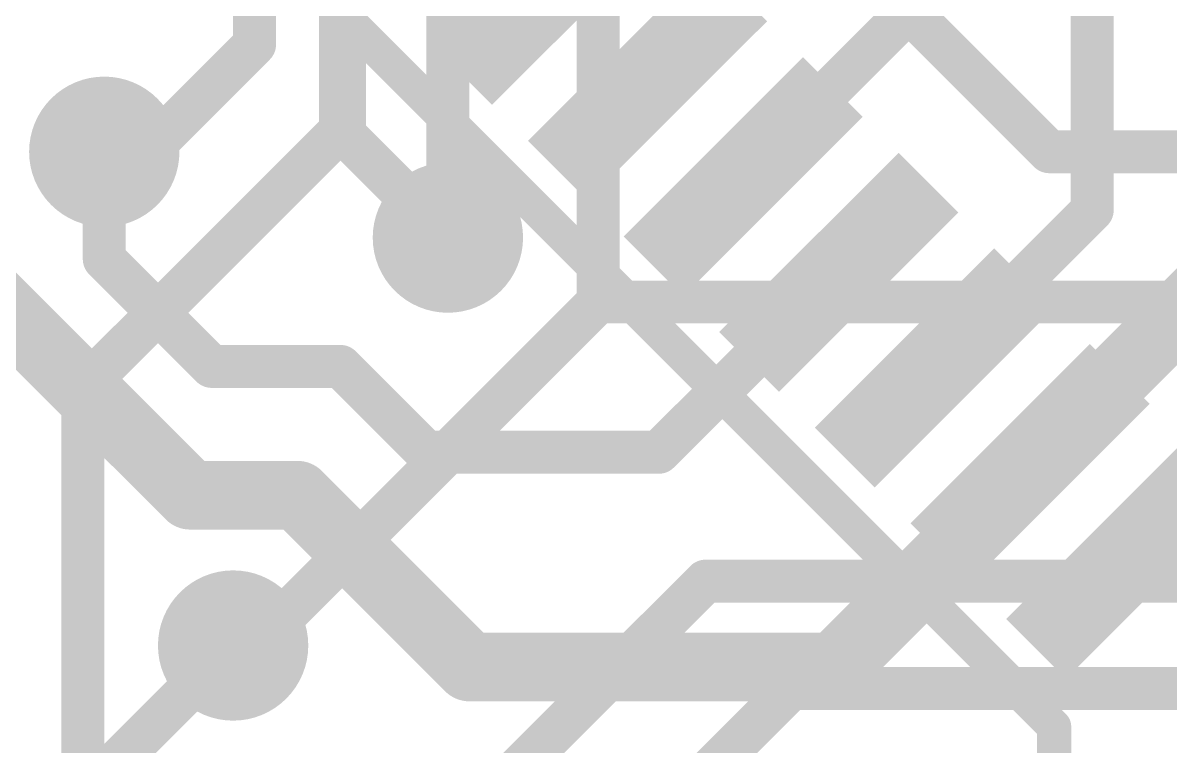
# Model space of a CAD drawing. Extents: x -10.9 to 50.9, y -4.8 to 29.4.
# Drawn here: x 23.27 to 30.05, y 11.72 to 16 of the extents above; entities that cross this region are included whole.
import ezdxf

# ---------------------------------------------------------------- set-up
doc = ezdxf.new("R2010")
doc.units = 0
for name, color, linetype in [('1', 12, 'CONTINUOUS'), ('16', 132, 'CONTINUOUS'), ('18', 110, 'CONTINUOUS'), ('21', 40, 'CONTINUOUS')]:
    doc.layers.add(name, color=color, linetype=linetype)

# ---------------------------------------------------------------- blocks, each defined once
blk = doc.blocks.new('RECT')
blk.add_solid([(-0.5, -0.5), (0.5, -0.5), (-0.5, 0.5), (0.5, 0.5)])
blk = doc.blocks.new('ROUNDV')
at = {"const_width": 0.5}
blk.add_lwpolyline([(0, -0.25, 1), (0, 0.25, 1), (0, -0.25)], format="xyb", dxfattribs=at)

msp = doc.modelspace()

# ---------------------------------------------------------------- linework, layer by layer
at = {"layer": '1'}
for points, const_width in [([(29.591, 14.8939), (29.591, 18.796)], 0.254), ([(25.1693, 16.129), (25.8298, 16.7896)], 0.254), ([(26.9612, 15.6582), (27.94, 16.637)], 0.254), ([(27.5269, 15.0925), (29.083, 16.6486)], 0.254), ([(25.1693, 15.3437), (25.1693, 16.129)], 0.254), ([(25.781, 14.732), (25.1693, 15.3437)], 0.254), ([(23.749, 14.605), (23.749, 15.24)], 0.254), ([(30.8377, 15.0093), (29.224, 13.3955)], 0.4064), ([(29.591, 14.8939), (28.6583, 13.9612)], 0.254), ([(22.86, 14.605), (24.257, 13.208)], 0.4064), ([(24.384, 13.97), (23.749, 14.605)], 0.254), ([(27.0277, 13.462), (28.0926, 14.5268)], 0.254), ([(25.146, 13.97), (24.384, 13.97)], 0.254), ([(25.654, 13.462), (25.146, 13.97)], 0.254), ([(27.0277, 13.462), (25.654, 13.462)], 0.254), ([(29.097, 13.2685), (29.224, 13.3955)], 0.4064), ([(29.097, 13.222), (29.097, 13.2685)], 0.4064), ([(24.257, 13.208), (24.892, 13.208)], 0.4064), ([(24.892, 13.208), (25.908, 12.192)], 0.4064), ([(28.067, 12.192), (29.097, 13.222)], 0.4064), ([(22.987, 10.795), (24.511, 12.319)], 0.254), ([(25.908, 12.192), (28.067, 12.192)], 0.4064)]:
    msp.add_lwpolyline(points, dxfattribs=dict(at, const_width=const_width))
for points, const_width in [([(26.9163, 15.7031, 1), (27.0061, 15.6133)], 0.127), ([(25.2142, 15.3886, 1), (25.1244, 15.2988)], 0.127), ([(25.1058, 15.3437, 1), (25.2328, 15.3437)], 0.127), ([(23.8125, 15.24, 1), (23.6855, 15.24)], 0.127), ([(27.482, 15.1374, 1), (27.5718, 15.0476)], 0.127), ([(29.6359, 14.849, 1), (29.5461, 14.9388)], 0.127), ([(29.5275, 14.8939, 1), (29.6545, 14.8939)], 0.127), ([(25.7361, 14.6871, 1), (25.8259, 14.7769)], 0.127), ([(23.7939, 14.6499, 1), (23.7041, 14.5601)], 0.127), ([(23.6855, 14.605, 1), (23.8125, 14.605)], 0.127), ([(28.1375, 14.4819, 1), (28.0477, 14.5717)], 0.127), ([(24.384, 14.0335, 1), (24.384, 13.9065)], 0.127), ([(24.3391, 13.9251, 1), (24.4289, 14.0149)], 0.127), ([(25.1909, 14.0149, 1), (25.1011, 13.9251)], 0.127), ([(25.146, 13.9065, 1), (25.146, 14.0335)], 0.127), ([(28.6134, 14.0061, 1), (28.7032, 13.9163)], 0.127), ([(25.654, 13.5255, 1), (25.654, 13.3985)], 0.127), ([(25.6091, 13.4171, 1), (25.6989, 13.5069)], 0.127), ([(26.9828, 13.5069, 1), (27.0726, 13.4171)], 0.127), ([(27.0277, 13.3985, 1), (27.0277, 13.5255)], 0.127), ([(29.1521, 13.4673, 1), (29.2958, 13.3236)], 0.2032), ([(29.2958, 13.3236, 1), (29.1521, 13.4673)], 0.2032), ([(29.0251, 13.3403, 1), (29.1688, 13.1966)], 0.2032), ([(29.1986, 13.2685, 1), (28.9954, 13.2685)], 0.2032), ([(24.257, 13.3096, 1), (24.257, 13.1064)], 0.2032), ([(24.1852, 13.1362, 1), (24.3288, 13.2798)], 0.2032), ([(24.9638, 13.2798, 1), (24.8202, 13.1362)], 0.2032), ([(24.892, 13.1064, 1), (24.892, 13.3096)], 0.2032), ([(29.1688, 13.1501, 1), (29.0251, 13.2938)], 0.2032), ([(28.9954, 13.222, 1), (29.1986, 13.222)], 0.2032), ([(24.5559, 12.2741, 1), (24.4661, 12.3639)], 0.127), ([(25.908, 12.2936, 1), (25.908, 12.0904)], 0.2032), ([(25.8362, 12.1202, 1), (25.9798, 12.2638)], 0.2032), ([(27.9952, 12.2638, 1), (28.1388, 12.1202)], 0.2032), ([(28.067, 12.0904, 1), (28.067, 12.2936)], 0.2032)]:
    msp.add_lwpolyline(points, format="xyb", dxfattribs=dict(at, const_width=const_width))
at = {"layer": '16', "const_width": 0.254}
for points in [[(25.781, 17.272), (25.781, 14.732)], [(26.67, 17.272), (26.67, 14.351)], [(25.146, 17.018), (25.146, 15.367)], [(24.638, 16.764), (24.638, 15.875)], [(28.194, 16.383), (29.337, 15.24)], [(24.638, 15.875), (24.003, 15.24)], [(23.622, 13.843), (25.146, 15.367)], [(24.003, 15.24), (23.749, 15.24)], [(29.337, 15.24), (35.687, 15.24)], [(26.67, 14.351), (24.638, 12.319)], [(26.67, 14.351), (34.798, 14.351)], [(23.622, 13.843), (23.622, 10.795)], [(25.908, 11.303), (27.305, 12.7)], [(27.305, 12.7), (36.703, 12.7)], [(24.638, 12.319), (24.511, 12.319)], [(27.051, 11.303), (27.813, 12.065)], [(27.813, 12.065), (36.83, 12.065)]]:
    msp.add_lwpolyline(points, dxfattribs=at)
at = {"layer": '16', "const_width": 0.127}
for points in [[(24.6829, 15.8301, 1), (24.5931, 15.9199)], [(24.5745, 15.875, 1), (24.7015, 15.875)], [(25.1909, 15.3221, 1), (25.1011, 15.4119)], [(25.0825, 15.367, 1), (25.2095, 15.367)], [(23.749, 15.3035, 1), (23.749, 15.1765)], [(23.9581, 15.2849, 1), (24.0479, 15.1951)], [(24.003, 15.1765, 1), (24.003, 15.3035)], [(29.337, 15.3035, 1), (29.337, 15.1765)], [(29.2921, 15.1951, 1), (29.3819, 15.2849)], [(25.7175, 14.732, 1), (25.8445, 14.732)], [(26.67, 14.4145, 1), (26.67, 14.2875)], [(26.7149, 14.3061, 1), (26.6251, 14.3959)], [(26.6065, 14.351, 1), (26.7335, 14.351)], [(23.6855, 13.843, 1), (23.5585, 13.843)], [(23.5771, 13.8879, 1), (23.6669, 13.7981)], [(27.305, 12.7635, 1), (27.305, 12.6365)], [(27.3499, 12.6551, 1), (27.2601, 12.7449)], [(24.511, 12.3825, 1), (24.511, 12.2555)], [(24.5931, 12.3639, 1), (24.6829, 12.2741)], [(24.638, 12.2555, 1), (24.638, 12.3825)], [(27.813, 12.1285, 1), (27.813, 12.0015)], [(27.8579, 12.0201, 1), (27.7681, 12.1099)]]:
    msp.add_lwpolyline(points, format="xyb", dxfattribs=at)
at = {"layer": '21', "const_width": 0.2032}
for points in [[(23.1428, 18.0624), (29.3654, 11.8398)], [(29.3654, 11.8398), (29.3654, 11.2742)]]:
    msp.add_lwpolyline(points, dxfattribs=at)
at = {"layer": '21', "const_width": 0.1016}
for points in [[(29.4162, 11.8398, 1), (29.3146, 11.8398)], [(29.3295, 11.8039, 1), (29.4013, 11.8758)]]:
    msp.add_lwpolyline(points, format="xyb", dxfattribs=at)

# ---------------------------------------------------------------- block references
at = {"layer": '1', "xscale": 1.5, "yscale": 0.5, "rotation": 45}
for p in [(26.3955, 16.2239), (26.9612, 15.6582), (27.5269, 15.0925), (28.0926, 14.5268), (28.6583, 13.9612), (29.224, 13.3955), (29.7896, 12.8298)]:
    msp.add_blockref('RECT', p, dxfattribs=at)
at = {"layer": '18', "xscale": 0.889, "yscale": 0.889}
for p in [(23.749, 15.24), (23.749, 15.24), (25.781, 14.732), (25.781, 14.732), (24.511, 12.319), (24.511, 12.319)]:
    msp.add_blockref('ROUNDV', p, dxfattribs=at)

doc.saveas('drawing.dxf')
